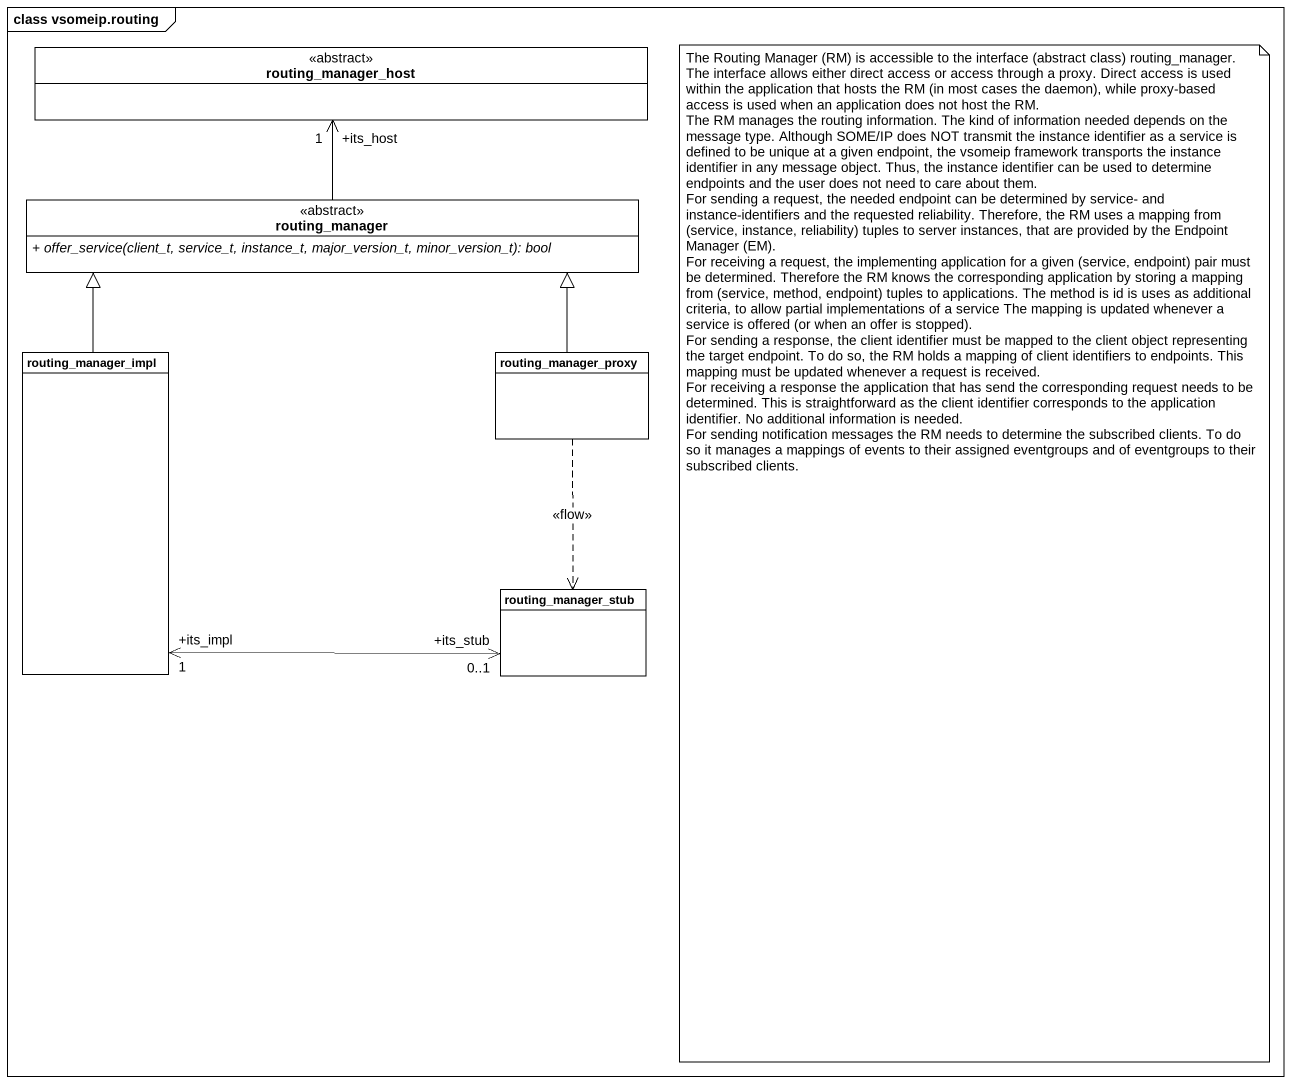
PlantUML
@startuml
mainframe class vsomeip.routing
hide circle
hide empty members
skinparam classAttributeIconSize 0
class routing_manager_host <<abstract>>
class routing_manager <<abstract>> {
  {abstract} + offer_service(client_t, service_t, instance_t, major_version_t, minor_version_t): bool
}
class routing_manager_impl
class routing_manager_proxy
class routing_manager_stub
routing_manager -up-> "+its_host\n1" routing_manager_host
routing_manager_impl -up-|> routing_manager
routing_manager_proxy -up-|> routing_manager
routing_manager_proxy ..> routing_manager_stub : <<flow>>
routing_manager_stub "+its_stub\n0..1" <-left-> "+its_impl\n1" routing_manager_impl
note as N1
  The Routing Manager (RM) is accessible to the interface (abstract class) routing_manager. The interface allows either direct access or access through a proxy. Direct access is used within the application that hosts the RM (in most cases the daemon), while proxy-based access is used when an application does not host the RM.
  The RM manages the routing information. The kind of information needed depends on the message type. Although SOME/IP does NOT transmit the instance identifier as a service is defined to be unique at a given endpoint, the vsomeip framework transports the instance identifier in any message object. Thus, the instance identifier can be used to determine endpoints and the user does not need to care about them.
  For sending a request, the needed endpoint can be determined by service- and instance-identifiers and the requested reliability. Therefore, the RM uses a mapping from (service, instance, reliability) tuples to server instances, that are provided by the Endpoint Manager (EM).
  For receiving a request, the implementing application for a given (service, endpoint) pair must be determined. Therefore the RM knows the corresponding application by storing a mapping from (service, method, endpoint) tuples to applications. The method is id is uses as additional criteria, to allow partial implementations of a service The mapping is updated whenever a service is offered (or when an offer is stopped).
  For sending a response, the client identifier must be mapped to the client object representing the target endpoint. To do so, the RM holds a mapping of client identifiers to endpoints. This mapping must be updated whenever a request is received.
  For receiving a response the application that has send the corresponding request needs to be determined. This is straightforward as the client identifier corresponds to the application identifier. No additional information is needed.
  For sending notification messages the RM needs to determine the subscribed clients. To do so it manages a mappings of events to their assigned eventgroups and of eventgroups to their subscribed clients.
end note
@enduml
